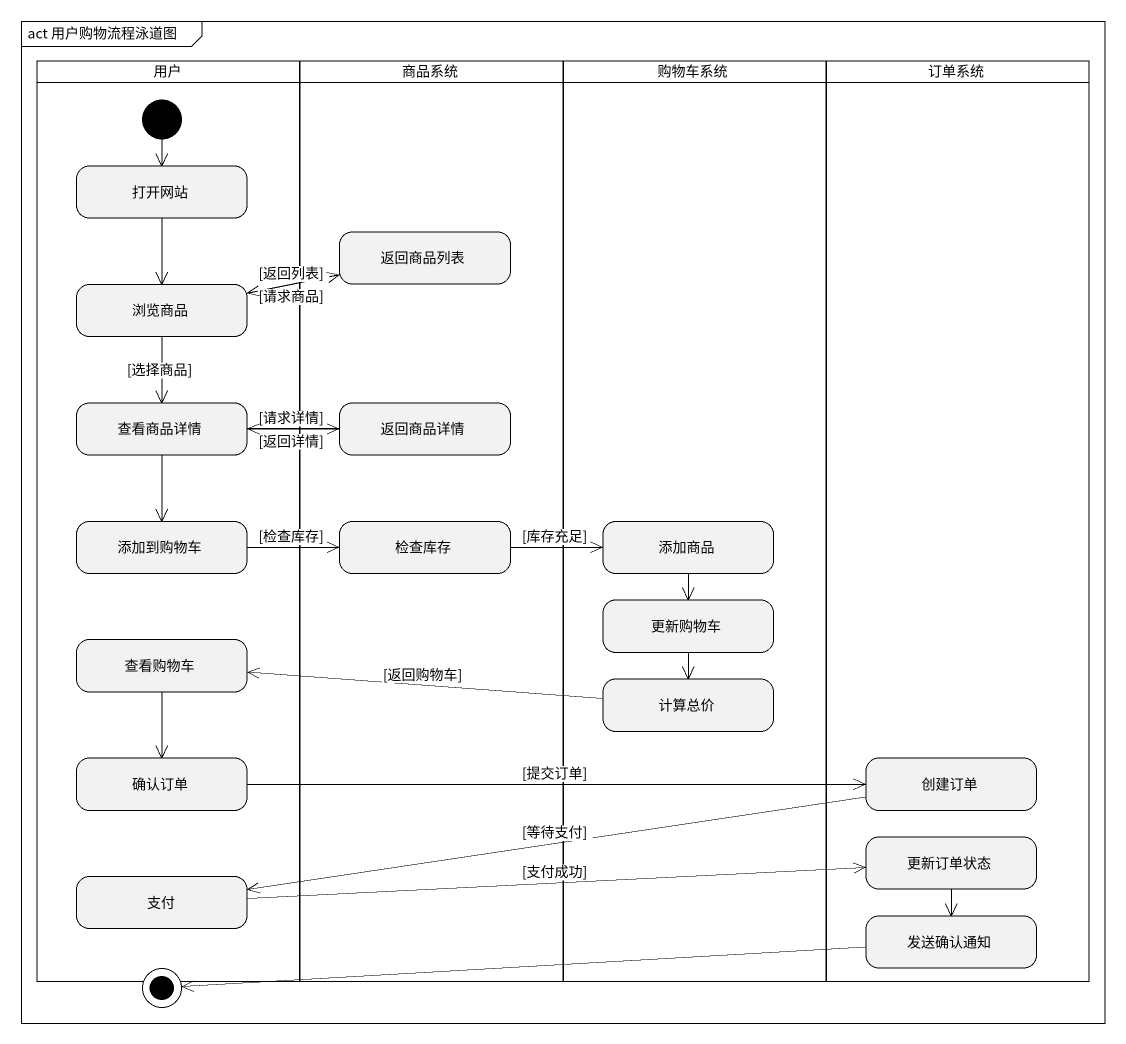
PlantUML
@startuml
mainframe act 用户购物流程泳道图
hide empty description
state 用户 <<partition>> {
  state 打开网站
  state 浏览商品
  state 查看商品详情
  state 添加到购物车
  state 查看购物车
  state 确认订单
  state 支付
  [*] --> 打开网站
}
state 商品系统 <<partition>> {
  state 返回商品列表
  state 返回商品详情
  state 检查库存
}
state 购物车系统 <<partition>> {
  state 添加商品
  state 更新购物车
  state 计算总价
}
state 订单系统 <<partition>> {
  state 创建订单
  state 更新订单状态
  state 发送确认通知
}
state final1 <<end>>
打开网站 --> 浏览商品
浏览商品 -right-> 返回商品列表 : [请求商品]
浏览商品 --> 查看商品详情 : [选择商品]
返回商品列表 -left-> 浏览商品 : [返回列表]
查看商品详情 -right-> 返回商品详情 : [请求详情]
查看商品详情 --> 添加到购物车
返回商品详情 -left-> 查看商品详情 : [返回详情]
添加到购物车 -right-> 检查库存 : [检查库存]
检查库存 -right-> 添加商品 : [库存充足]
添加商品 --> 更新购物车
查看购物车 --> 确认订单
更新购物车 --> 计算总价
计算总价 -left-> 查看购物车 : [返回购物车]
确认订单 -right-> 创建订单 : [提交订单]
创建订单 -left-> 支付 : [等待支付]
支付 -right-> 更新订单状态 : [支付成功]
更新订单状态 --> 发送确认通知
发送确认通知 -left-> final1
@enduml
